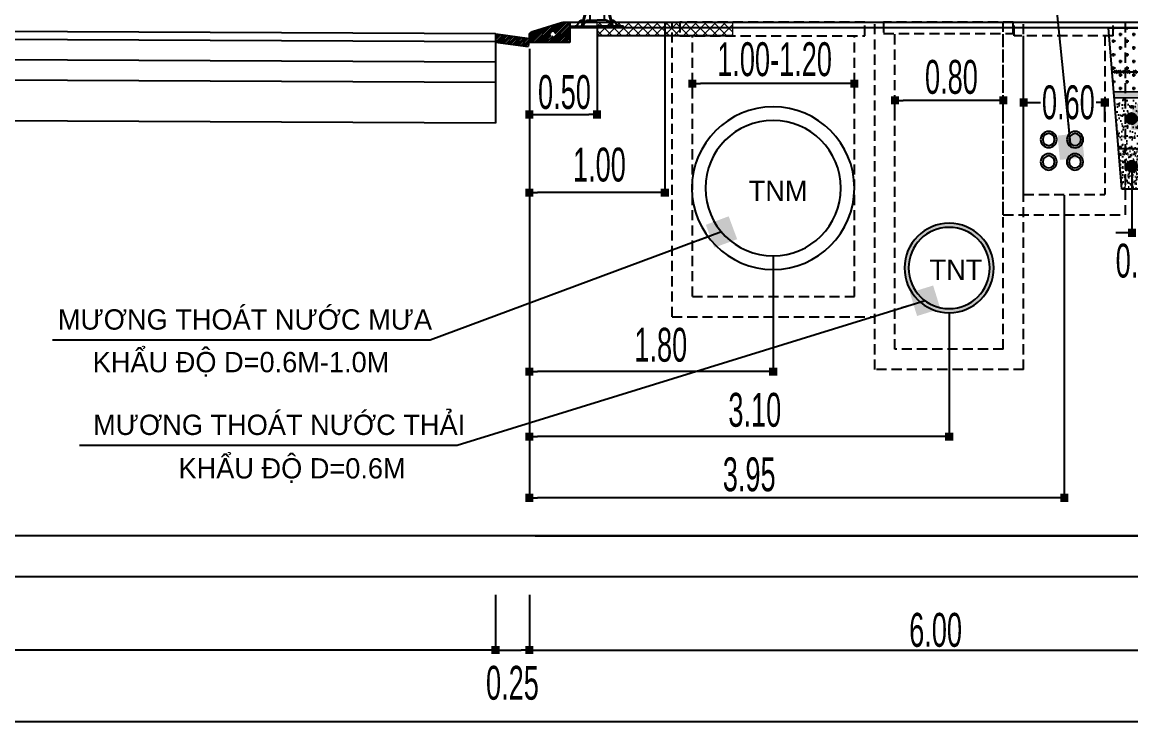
# Model space of a CAD drawing. Header units: millimetres. Extents: x 563079 to 571925, y 2063830 to 2067381.
# Drawn here: x 571010.3 to 571092.1, y 2066865.5 to 2066917.4 of the extents above; entities that cross this region are included whole.
import ezdxf

# ---------------------------------------------------------------- set-up
doc = ezdxf.new("R2010")
doc.units = ezdxf.units.MM
doc.header["$MEASUREMENT"] = 0
doc.linetypes.add('HIDDEN', pattern=[0.375, 0.25, -0.125])
for name, color, linetype in [('1 LONG DUONG', 6, 'Continuous'), ('BCXTN', 5, 'Continuous'), ('Cong ky thuat', 22, 'Continuous'), ('Congchiuluc', 4, 'Continuous'), ('CONGDOC', 4, 'Continuous'), ('ENTCONGDUNG2', 4, 'Continuous'), ('HATCH', 8, 'Continuous'), ('MATCATDUONG', 8, 'Continuous'), ('MC', 7, 'Continuous'), ('moi', 7, 'Continuous'), ('SO', 48, 'Continuous'), ('Text', 7, 'Continuous'), ('THAN', 1, 'Continuous'), ('TONGTHE', 1, 'Continuous'), ('VE', 2, 'Continuous')]:
    doc.layers.add(name, color=color, linetype=linetype)
doc.styles.add('CHUKICHTHUOC', font='', dxfattribs={"width": 0.7})
doc.styles.add('KTEN', font='')
doc.styles.add('TIEUDE', font='', dxfattribs={"width": 0.8})
doc.styles.get('CHUKICHTHUOC').set_extended_font_data('.VnArial NarrowH')
doc.styles.get('KTEN').set_extended_font_data('.VnAvantH')
doc.styles.get('TIEUDE').set_extended_font_data('.VnAvantH')
doc.dimstyles.new('DIM3', dxfattribs={"dimscale": 1.2, "dimtxt": 1.2, "dimasz": 0.4, "dimexe": 0, "dimexo": 0, "dimgap": 0.3, "dimtad": 1, "dimzin": 0, "dimdsep": 46, "dimtxsty": 'TIEUDE', "dimblk1": 'BOXFILLED', "dimblk2": 'BOXFILLED', "dimsah": 1, "dimcen": 0.09, "dimdle": 0.8, "dimclrd": 9, "dimclre": 9, "dimclrt": 7, "dimadec": 1, "dimazin": 0, "dimtfac": 1, "dimtmove": 2, "dimatfit": 3, "dimldrblk": 'BOXFILLED', "dimfxl": 1, "dimtolj": 1, "dimtzin": 0, "dimarcsym": 0})
doc.dimstyles.new('TNDH', dxfattribs={"dimscale": 0, "dimtxt": 2.5, "dimasz": 0.6, "dimexe": 0.18, "dimexo": 0.0625, "dimgap": 0.2, "dimtad": 1, "dimlfac": 0.1, "dimzin": 0, "dimdsep": 46, "dimtxsty": 'CHUKICHTHUOC', "dimblk": 'BOXFILLED', "dimcen": 0.09, "dimclrd": 8, "dimclre": 8, "dimclrt": 4, "dimadec": 0, "dimazin": 0, "dimtfac": 1, "dimtofl": 0, "dimtmove": 2, "dimatfit": 3, "dimfxl": 1, "dimtolj": 1, "dimtzin": 0, "dimarcsym": 2})

# ---------------------------------------------------------------- blocks, each defined once
blk = doc.blocks.new('_BoxFilled')
at = {"color": 0, "linetype": 'ByBlock', "lineweight": -2}
blk.add_line((-0.5, 0), (-1, 0), dxfattribs=at)
at = {"color": 0, "linetype": 'ByBlock'}
blk.add_solid([(-0.5, 0.5), (0.5, 0.5), (-0.5, -0.5), (0.5, -0.5)], dxfattribs=at)
blk = doc.blocks.new('*D128')
at = {"layer": 'CONGDOC', "color": 8, "linetype": 'Continuous', "lineweight": -2, "transparency": 16777216}
for p, q in [((570747.726, 2066875.125), (570747.726, 2066865.585)), ((571107.726, 2066875.125), (571107.726, 2066865.585)), ((571107.126, 2066865.765), (570748.326, 2066865.765))]:
    blk.add_line(p, q, dxfattribs=at)
at = {"layer": 'Defpoints', "color": 0, "linetype": 'Continuous', "transparency": 16777216}
for p in [(570747.726, 2066875.187), (571107.726, 2066875.187), (570747.726, 2066865.765)]:
    blk.add_point(p, dxfattribs=at)
at = {"layer": 'CONGDOC', "color": 8, "linetype": 'Continuous', "lineweight": -2, "transparency": 16777216, "xscale": 0.6, "yscale": 0.6, "zscale": 0.6, "rotation": 180}
blk.add_blockref('_BoxFilled', (570747.726, 2066865.765), dxfattribs=at)
at = {"layer": 'CONGDOC', "color": 8, "linetype": 'Continuous', "lineweight": -2, "transparency": 16777216, "xscale": 0.6, "yscale": 0.6, "zscale": 0.6}
blk.add_blockref('_BoxFilled', (571107.726, 2066865.765), dxfattribs=at)
at = {"layer": 'CONGDOC', "color": 4, "linetype": 'Continuous', "transparency": 16777216, "insert": (570927.726, 2066867.242), "char_height": 2.5, "attachment_point": 5, "style": 'CHUKICHTHUOC'}
blk.add_mtext('\\A1;36.00', dxfattribs=at)
blk = doc.blocks.new('*D129')
at = {"layer": 'Defpoints', "color": 0, "transparency": 16777216}
for p in [(570927.726, 2066875.187), (571045.226, 2066875.187), (570927.726, 2066871.054)]:
    blk.add_point(p, dxfattribs=at)
at = {"layer": 'VE', "color": 8, "lineweight": -2, "transparency": 16777216}
for p, q in [((570927.726, 2066875.125), (570927.726, 2066870.874)), ((571045.226, 2066875.125), (571045.226, 2066870.874)), ((571044.626, 2066871.054), (570928.326, 2066871.054))]:
    blk.add_line(p, q, dxfattribs=at)
at = {"layer": 'VE', "color": 8, "lineweight": -2, "transparency": 16777216, "xscale": 0.6, "yscale": 0.6, "zscale": 0.6, "rotation": 180}
blk.add_blockref('_BoxFilled', (570927.726, 2066871.054), dxfattribs=at)
at = {"layer": 'VE', "color": 8, "lineweight": -2, "transparency": 16777216, "xscale": 0.6, "yscale": 0.6, "zscale": 0.6}
blk.add_blockref('_BoxFilled', (571045.226, 2066871.054), dxfattribs=at)
at = {"layer": 'VE', "color": 4, "lineweight": 0, "transparency": 16777216, "insert": (570986.476, 2066872.53), "char_height": 2.5, "attachment_point": 5, "style": 'CHUKICHTHUOC'}
blk.add_mtext('\\A1;11.75', dxfattribs=at)
blk = doc.blocks.new('fasfsfsdf')
at = {"lineweight": 0}
h = blk.add_hatch(dxfattribs=at)
h.set_pattern_fill('ANSI37', color=8, scale=4)
h.set_pattern_definition([(135, (1176635.7259, -2442.7125), (0.35355339059, 0.35355339059), []), (45, (1176635.7259, -2442.7125), (0.35355339059, -0.35355339059), [])])
h.paths.add_polyline_path([(596089.29, 2065606.878), (596089.29, 2065605.872), (596099.29, 2065605.872), (596099.29, 2065606.878)])
blk.add_lwpolyline([(596099.29, 2065606.878), (596089.29, 2065606.878), (596089.29, 2065605.872), (596099.29, 2065605.872)], close=True, dxfattribs=at)
at = {"layer": 'BCXTN', "color": 4, "linetype": 'Continuous'}
blk.add_line((596089.29, 2065605.872), (596099.191, 2065605.872), dxfattribs=at)
blk = doc.blocks.new('fsfsdfd')
at = {"layer": 'SO'}
h = blk.add_hatch(color=4, dxfattribs=at)
h.paths.add_polyline_path([(596126.288, 2065687.104, 1.000003), (596132.888, 2065687.104, 1)])
h.paths.add_polyline_path([(596132.588, 2065687.104, 1), (596126.588, 2065687.104, 1)], flags=17)
at = {"layer": 'SO', "color": 4}
for radius in [3.3, 3]:
    blk.add_circle((596129.588, 2065687.104), radius, dxfattribs=at)
blk = doc.blocks.new('*D147')
at = {"layer": 'Congchiuluc', "color": 8, "lineweight": -2, "transparency": 16777216}
for p, q in [((571045.226, 2066875.125), (571045.226, 2066870.874)), ((571047.726, 2066875.125), (571047.726, 2066870.874)), ((571045.826, 2066871.054), (571047.126, 2066871.054))]:
    blk.add_line(p, q, dxfattribs=at)
at = {"layer": 'Defpoints', "color": 0, "transparency": 16777216}
for p in [(571045.226, 2066875.187), (571047.726, 2066875.187), (571047.726, 2066871.054)]:
    blk.add_point(p, dxfattribs=at)
at = {"layer": 'Congchiuluc', "color": 8, "lineweight": -2, "transparency": 16777216, "xscale": 0.6, "yscale": 0.6, "zscale": 0.6, "rotation": 180}
blk.add_blockref('_BoxFilled', (571045.226, 2066871.054), dxfattribs=at)
at = {"layer": 'Congchiuluc', "color": 8, "lineweight": -2, "transparency": 16777216, "xscale": 0.6, "yscale": 0.6, "zscale": 0.6}
blk.add_blockref('_BoxFilled', (571047.726, 2066871.054), dxfattribs=at)
at = {"layer": 'Congchiuluc', "color": 4, "lineweight": 0, "transparency": 16777216, "insert": (571046.476, 2066868.624), "char_height": 2.5, "attachment_point": 5, "style": 'CHUKICHTHUOC'}
blk.add_mtext('\\A1;0.25', dxfattribs=at)
blk = doc.blocks.new('1')
at = {"color": 3}
for p, q in [((562778.303, 2115783.894), (562771.004, 2115782.506)), ((562778.303, 2115783.894), (562778.553, 2115783.357)), ((562778.753, 2115783.41), (562778.735, 2115783.405)), ((562771.004, 2115781.894), (562771.004, 2115782.506)), ((562774.039, 2115782.597), (562773.973, 2115783.07)), ((562773.454, 2115781.759), (562773.133, 2115781.819))]:
    blk.add_line(p, q, dxfattribs=at)
at = {"layer": 'THAN', "color": 3}
blk.add_line((562770.975, 2115781.776), (562774.039, 2115782.597), dxfattribs=at)
at = {"layer": 'TONGTHE', "color": 3}
for p, q in [((562774.234, 2115782.199), (562778.735, 2115783.405)), ((562774.292, 2115781.983), (562778.793, 2115783.19)), ((562778.793, 2115783.19), (562778.735, 2115783.405)), ((562774.024, 2115782.704), (562770.947, 2115781.879)), ((562770.975, 2115781.776), (562770.947, 2115781.879)), ((562771.143, 2115781.286), (562771.009, 2115781.785)), ((562771.143, 2115781.286), (562773.133, 2115781.819)), ((562773.396, 2115781.975), (562774.233, 2115782.199)), ((562773.454, 2115781.759), (562773.396, 2115781.975)), ((562773.454, 2115781.759), (562774.291, 2115781.983)), ((562773.954, 2115781.893), (562773.896, 2115782.109))]:
    blk.add_line(p, q, dxfattribs=at)
blk = doc.blocks.new('DEN3')
at = {"layer": 'MATCATDUONG', "color": 222}
for p, q in [((10943.02, 5254.76, 1.58), (10942.11, 5251.09, 1.58)), ((10943.16, 5254.76, 1.58), (10942.24, 5251.09, 1.58)), ((10943.35, 5254.76, 1.58), (10943.35, 5251.98, 1.58)), ((10945.49, 5254.76, 1.58), (10945.49, 5251.98, 1.58)), ((10945.69, 5254.76, 1.58), (10946.6, 5251.09, 1.58)), ((10945.82, 5254.76, 1.58), (10946.74, 5251.09, 1.58)), ((10940.53, 5250.87, 1.58), (10940.53, 5251.09, 1.58)), ((10940.53, 5251.09, 1.58), (10941.24, 5251.09, 1.58)), ((10940.53, 5251.09, 1.58), (10944.42, 5251.09, 1.58)), ((10944.42, 5250.87, 1.58), (10940.53, 5250.87, 1.58)), ((10941.43, 5251.2, 1.58), (10941.79, 5251.77, 1.58)), ((10941.44, 5251.09, 1.58), (10942.15, 5251.09, 1.58)), ((10941.44, 5251.09, 1.58), (10942.15, 5251.09, 1.58)), ((10942.17, 5251.98, 1.58), (10942.33, 5251.98, 1.58)), ((10942.34, 5251.2, 1.58), (10942.7, 5251.77, 1.58)), ((10942.34, 5251.2, 1.58), (10942.7, 5251.77, 1.58)), ((10943.08, 5251.98, 1.58), (10944.42, 5251.98, 1.58)), ((10943.14, 5251.98, 1.58), (10944.33, 5251.98, 1.58)), ((10945.76, 5251.98, 1.58), (10944.42, 5251.98, 1.58)), ((10948.31, 5251.09, 1.58), (10944.42, 5251.09, 1.58)), ((10944.42, 5250.87, 1.58), (10948.31, 5250.87, 1.58)), ((10945.71, 5251.98, 1.58), (10944.51, 5251.98, 1.58)), ((10946.5, 5251.2, 1.58), (10946.14, 5251.77, 1.58)), ((10946.68, 5251.98, 1.58), (10946.52, 5251.98, 1.58)), ((10947.4, 5251.09, 1.58), (10946.69, 5251.09, 1.58)), ((10947.41, 5251.2, 1.58), (10947.05, 5251.77, 1.58)), ((10948.31, 5251.09, 1.58), (10947.6, 5251.09, 1.58)), ((10948.31, 5250.87, 1.58), (10948.31, 5251.09, 1.58))]:
    blk.add_line(p, q, dxfattribs=at)
at = {"layer": 'MATCATDUONG', "color": 222, "elevation": 1.58}
for points in [[(10945.72, 5254.76), (10945.15, 5329.78, -0.337838), (10960.65, 5350.57), (10973.24, 5353.47), (10972.96, 5354.52), (10959.34, 5351.48, 0.326638), (10943.7, 5330.86), (10943.13, 5254.76)], [(10943.89, 5268.37, -0.414214), (10943.5, 5268.76), (10943.5, 5274.79, -0.414214), (10943.89, 5275.18), (10944.96, 5275.18, -0.414214), (10945.35, 5274.79), (10945.35, 5268.76, -0.414214), (10944.96, 5268.37), (10943.89, 5268.37), (10944.96, 5268.37)]]:
    blk.add_lwpolyline(points, format="xyb", dxfattribs=at)
for points in [[(10943.02, 5254.76), (10943.16, 5254.76), (10943.35, 5254.76)], [(10945.82, 5254.76), (10945.69, 5254.76), (10945.49, 5254.76)]]:
    blk.add_lwpolyline(points, dxfattribs=at)
at = {"layer": 'MATCATDUONG', "color": 222}
for centre, radius, start, end in [((10941.24, 5251.31, 1.58), 0.222, 270, 327.9946), ((10942.17, 5251.54, 1.58), 0.444, 90, 147.9946), ((10942.15, 5251.31, 1.58), 0.222, 270, 327.9946), ((10942.15, 5251.31, 1.58), 0.222, 295.1025, 327.9946), ((10943.08, 5251.54, 1.58), 0.444, 90, 147.9946), ((10943.08, 5251.54, 1.58), 0.444, 90, 147.9946), ((10945.76, 5251.54, 1.58), 0.444, 32.0054, 90), ((10946.69, 5251.31, 1.58), 0.222, 212.0054, 244.8975), ((10946.68, 5251.54, 1.58), 0.444, 32.0054, 90), ((10947.6, 5251.31, 1.58), 0.222, 212.0054, 270)]:
    blk.add_arc(centre, radius, start, end, dxfattribs=at)
at = {"layer": 'Text', "linetype": 'ByBlock', "xscale": 2.29229237139225, "yscale": 2.29229237139225, "zscale": 2.29229237139225}
blk.add_blockref('1', (-1279064.59, -4844636.71, 1.58), dxfattribs=at)
blk = doc.blocks.new('*D148')
at = {"layer": 'Congchiuluc', "color": 8, "lineweight": -2, "transparency": 16777216}
for p, q in [((571047.726, 2066875.062), (571047.726, 2066870.874)), ((571107.726, 2066875.125), (571107.726, 2066870.874)), ((571048.326, 2066871.054), (571107.126, 2066871.054))]:
    blk.add_line(p, q, dxfattribs=at)
at = {"layer": 'Defpoints', "color": 0, "transparency": 16777216}
for p in [(571047.726, 2066875.125), (571107.726, 2066875.187), (571107.726, 2066871.054)]:
    blk.add_point(p, dxfattribs=at)
at = {"layer": 'Congchiuluc', "color": 8, "lineweight": -2, "transparency": 16777216, "xscale": 0.6, "yscale": 0.6, "zscale": 0.6, "rotation": 180}
blk.add_blockref('_BoxFilled', (571047.726, 2066871.054), dxfattribs=at)
at = {"layer": 'Congchiuluc', "color": 8, "lineweight": -2, "transparency": 16777216, "xscale": 0.6, "yscale": 0.6, "zscale": 0.6}
blk.add_blockref('_BoxFilled', (571107.726, 2066871.054), dxfattribs=at)
at = {"layer": 'Congchiuluc', "color": 4, "lineweight": 0, "transparency": 16777216, "insert": (571077.726, 2066872.53), "char_height": 2.5, "attachment_point": 5, "style": 'CHUKICHTHUOC'}
blk.add_mtext('\\A1;6.00', dxfattribs=at)
blk = doc.blocks.new('*D150')
at = {"layer": 'CONGDOC', "color": 8, "linetype": 'Continuous', "lineweight": -2, "transparency": 16777216}
for p, q in [((571052.726, 2066916.942), (571052.726, 2066910.412)), ((571047.726, 2066915.43), (571047.726, 2066910.412)), ((571048.326, 2066910.592), (571052.126, 2066910.592))]:
    blk.add_line(p, q, dxfattribs=at)
at = {"layer": 'Defpoints', "color": 0, "linetype": 'Continuous', "transparency": 16777216}
for p in [(571052.726, 2066917.004), (571047.726, 2066915.492), (571052.726, 2066910.592)]:
    blk.add_point(p, dxfattribs=at)
at = {"layer": 'CONGDOC', "color": 8, "linetype": 'Continuous', "lineweight": -2, "transparency": 16777216, "xscale": 0.6, "yscale": 0.6, "zscale": 0.6, "rotation": 180}
blk.add_blockref('_BoxFilled', (571047.726, 2066910.592), dxfattribs=at)
at = {"layer": 'CONGDOC', "color": 8, "linetype": 'Continuous', "lineweight": -2, "transparency": 16777216, "xscale": 0.6, "yscale": 0.6, "zscale": 0.6}
blk.add_blockref('_BoxFilled', (571052.726, 2066910.592), dxfattribs=at)
at = {"layer": 'CONGDOC', "color": 4, "linetype": 'Continuous', "transparency": 16777216, "insert": (571050.318, 2066912.232), "char_height": 2.5, "attachment_point": 5, "style": 'CHUKICHTHUOC'}
blk.add_mtext('\\A1;0.50', dxfattribs=at)
blk = doc.blocks.new('fasdfasdfsdf')
at = {"layer": 'ENTCONGDUNG2'}
for radius in [6, 5]:
    blk.add_circle((596021.849, 2065686.673), radius, dxfattribs=at)
blk = doc.blocks.new('*D151')
at = {"layer": 'CONGDOC', "color": 8, "linetype": 'Continuous', "lineweight": -2, "transparency": 16777216}
for p, q in [((571059.762, 2066912.551), (571059.762, 2066913.05)), ((571071.126, 2066912.87), (571060.362, 2066912.87)), ((571071.726, 2066912.551), (571071.726, 2066913.05))]:
    blk.add_line(p, q, dxfattribs=at)
at = {"layer": 'Defpoints', "color": 0, "linetype": 'Continuous', "transparency": 16777216}
for p in [(571059.762, 2066912.87), (571059.762, 2066912.489), (571071.726, 2066912.489)]:
    blk.add_point(p, dxfattribs=at)
at = {"layer": 'CONGDOC', "color": 8, "linetype": 'Continuous', "lineweight": -2, "transparency": 16777216, "xscale": 0.6, "yscale": 0.6, "zscale": 0.6, "rotation": 180}
blk.add_blockref('_BoxFilled', (571059.762, 2066912.87), dxfattribs=at)
at = {"layer": 'CONGDOC', "color": 8, "linetype": 'Continuous', "lineweight": -2, "transparency": 16777216, "xscale": 0.6, "yscale": 0.6, "zscale": 0.6}
blk.add_blockref('_BoxFilled', (571071.726, 2066912.87), dxfattribs=at)
at = {"layer": 'CONGDOC', "color": 4, "linetype": 'Continuous', "transparency": 16777216, "insert": (571065.834, 2066914.654), "char_height": 2.5, "attachment_point": 5, "style": 'CHUKICHTHUOC'}
blk.add_mtext('\\A1;1.00-1.20', dxfattribs=at)
blk = doc.blocks.new('*D152')
at = {"layer": 'CONGDOC', "color": 8, "linetype": 'Continuous', "lineweight": -2, "transparency": 16777216}
for p, q in [((571074.726, 2066910.897), (571074.726, 2066911.811)), ((571082.126, 2066911.631), (571075.326, 2066911.631)), ((571082.726, 2066910.897), (571082.726, 2066911.811))]:
    blk.add_line(p, q, dxfattribs=at)
at = {"layer": 'Defpoints', "color": 0, "linetype": 'Continuous', "transparency": 16777216}
for p in [(571074.726, 2066911.631), (571074.726, 2066910.834), (571082.726, 2066910.834)]:
    blk.add_point(p, dxfattribs=at)
at = {"layer": 'CONGDOC', "color": 8, "linetype": 'Continuous', "lineweight": -2, "transparency": 16777216, "xscale": 0.6, "yscale": 0.6, "zscale": 0.6, "rotation": 180}
blk.add_blockref('_BoxFilled', (571074.726, 2066911.631), dxfattribs=at)
at = {"layer": 'CONGDOC', "color": 8, "linetype": 'Continuous', "lineweight": -2, "transparency": 16777216, "xscale": 0.6, "yscale": 0.6, "zscale": 0.6}
blk.add_blockref('_BoxFilled', (571082.726, 2066911.631), dxfattribs=at)
at = {"layer": 'CONGDOC', "color": 4, "linetype": 'Continuous', "transparency": 16777216, "insert": (571078.894, 2066913.348), "char_height": 2.5, "attachment_point": 5, "style": 'CHUKICHTHUOC'}
blk.add_mtext('\\A1;0.80', dxfattribs=at)
blk = doc.blocks.new('*D153')
at = {"layer": 'CONGDOC', "color": 8, "linetype": 'Continuous', "lineweight": -2, "transparency": 16777216}
for p, q in [((571047.726, 2066912.858), (571047.726, 2066891.434)), ((571065.726, 2066900.092), (571065.726, 2066891.434)), ((571065.126, 2066891.614), (571048.326, 2066891.614))]:
    blk.add_line(p, q, dxfattribs=at)
at = {"layer": 'Defpoints', "color": 0, "linetype": 'Continuous', "transparency": 16777216}
for p in [(571047.726, 2066912.921), (571065.726, 2066900.154), (571047.726, 2066891.614)]:
    blk.add_point(p, dxfattribs=at)
at = {"layer": 'CONGDOC', "color": 8, "linetype": 'Continuous', "lineweight": -2, "transparency": 16777216, "xscale": 0.6, "yscale": 0.6, "zscale": 0.6, "rotation": 180}
blk.add_blockref('_BoxFilled', (571047.726, 2066891.614), dxfattribs=at)
at = {"layer": 'CONGDOC', "color": 8, "linetype": 'Continuous', "lineweight": -2, "transparency": 16777216, "xscale": 0.6, "yscale": 0.6, "zscale": 0.6}
blk.add_blockref('_BoxFilled', (571065.726, 2066891.614), dxfattribs=at)
at = {"layer": 'CONGDOC', "color": 4, "linetype": 'Continuous', "transparency": 16777216, "insert": (571057.43, 2066893.575), "char_height": 2.5, "attachment_point": 5, "style": 'CHUKICHTHUOC'}
blk.add_mtext('\\A1;1.80', dxfattribs=at)
blk = doc.blocks.new('*D154')
at = {"layer": 'CONGDOC', "color": 8, "linetype": 'Continuous', "lineweight": -2, "transparency": 16777216}
for p, q in [((571047.726, 2066902.084), (571047.726, 2066886.633)), ((571078.726, 2066895.897), (571078.726, 2066886.633)), ((571078.126, 2066886.813), (571048.326, 2066886.813))]:
    blk.add_line(p, q, dxfattribs=at)
at = {"layer": 'Defpoints', "color": 0, "linetype": 'Continuous', "transparency": 16777216}
for p in [(571047.726, 2066902.146), (571078.726, 2066895.96), (571047.726, 2066886.813)]:
    blk.add_point(p, dxfattribs=at)
at = {"layer": 'CONGDOC', "color": 8, "linetype": 'Continuous', "lineweight": -2, "transparency": 16777216, "xscale": 0.6, "yscale": 0.6, "zscale": 0.6, "rotation": 180}
blk.add_blockref('_BoxFilled', (571047.726, 2066886.813), dxfattribs=at)
at = {"layer": 'CONGDOC', "color": 8, "linetype": 'Continuous', "lineweight": -2, "transparency": 16777216, "xscale": 0.6, "yscale": 0.6, "zscale": 0.6}
blk.add_blockref('_BoxFilled', (571078.726, 2066886.813), dxfattribs=at)
at = {"layer": 'CONGDOC', "color": 4, "linetype": 'Continuous', "transparency": 16777216, "insert": (571064.373, 2066888.773), "char_height": 2.5, "attachment_point": 5, "style": 'CHUKICHTHUOC'}
blk.add_mtext('\\A1;3.10', dxfattribs=at)
blk = doc.blocks.new('fasdfasdf')
at = {"layer": 'HATCH', "color": 4}
for radius in [75, 55]:
    blk.add_circle((398246, 417225), radius, dxfattribs=at)
blk = doc.blocks.new('gdfgdgfdfgsdfgdf')
at = {"layer": 'SO', "color": 99, "linetype": 'HIDDEN', "ltscale": 3}
for p, q in [((595953.967, 2065578.691), (595953.967, 2065564.473)), ((595962.966, 2065578.691), (595953.967, 2065578.691)), ((595954.858, 2065577.691), (595954.858, 2065578.692)), ((595954.858, 2065577.691), (595954.858, 2065578.691)), ((595962.163, 2065577.691), (595962.163, 2065578.691)), ((595962.966, 2065564.473), (595962.966, 2065578.691)), ((595954.858, 2065577.691), (595962.163, 2065577.691)), ((595955.467, 2065577.691), (595955.467, 2065576.691)), ((595955.467, 2065577.691), (595955.467, 2065565.973)), ((595961.466, 2065565.973), (595961.466, 2065577.691)), ((595962.163, 2065577.771), (595962.163, 2065577.691)), ((595961.466, 2065565.973), (595955.467, 2065565.973)), ((595962.966, 2065564.473), (595953.967, 2065564.473))]:
    blk.add_line(p, q, dxfattribs=at)
at = {"layer": 'HATCH', "color": 4, "xscale": 0.008000000001629815, "yscale": 0.008000000001629815, "zscale": 0.008000000001629815}
for p in [(592771.701, 2062232.224), (592773.647, 2062232.231), (592771.711, 2062230.577), (592773.647, 2062230.577)]:
    blk.add_blockref('fasdfasdf', p, dxfattribs=at)
blk = doc.blocks.new('*D155')
at = {"layer": 'CONGDOC', "color": 8, "linetype": 'Continuous', "lineweight": -2, "transparency": 16777216}
for p, q in [((571057.726, 2066917.342), (571057.726, 2066904.641)), ((571047.726, 2066914.375), (571047.726, 2066904.641)), ((571057.126, 2066904.821), (571048.326, 2066904.821))]:
    blk.add_line(p, q, dxfattribs=at)
at = {"layer": 'Defpoints', "color": 0, "linetype": 'Continuous', "transparency": 16777216}
for p in [(571057.726, 2066917.404), (571047.726, 2066914.437), (571047.726, 2066904.821)]:
    blk.add_point(p, dxfattribs=at)
at = {"layer": 'CONGDOC', "color": 8, "linetype": 'Continuous', "lineweight": -2, "transparency": 16777216, "xscale": 0.6, "yscale": 0.6, "zscale": 0.6, "rotation": 180}
blk.add_blockref('_BoxFilled', (571047.726, 2066904.821), dxfattribs=at)
at = {"layer": 'CONGDOC', "color": 8, "linetype": 'Continuous', "lineweight": -2, "transparency": 16777216, "xscale": 0.6, "yscale": 0.6, "zscale": 0.6}
blk.add_blockref('_BoxFilled', (571057.726, 2066904.821), dxfattribs=at)
at = {"layer": 'CONGDOC', "color": 4, "linetype": 'Continuous', "transparency": 16777216, "insert": (571052.899, 2066906.875), "char_height": 2.5, "attachment_point": 5, "style": 'CHUKICHTHUOC'}
blk.add_mtext('\\A1;1.00', dxfattribs=at)
blk = doc.blocks.new('dien')
at = {"layer": '1 LONG DUONG', "linetype": 'ByBlock'}
h = blk.add_hatch(color=256, dxfattribs=at)
edge = h.paths.add_edge_path()
edge.add_ellipse((595961.541, 2065557.472), major_axis=(-0.279, 0.279), ratio=1, start_angle=0, end_angle=360)
h = blk.add_hatch(color=256, dxfattribs=at)
edge = h.paths.add_edge_path()
edge.add_ellipse((595962.445, 2065557.472), major_axis=(-0.279, 0.279), ratio=1, start_angle=0, end_angle=360)
h = blk.add_hatch(color=256, dxfattribs=at)
edge = h.paths.add_edge_path()
edge.add_ellipse((595963.362, 2065557.472), major_axis=(-0.279, 0.279), ratio=1, start_angle=0, end_angle=360)
h = blk.add_hatch(color=256, dxfattribs=at)
edge = h.paths.add_edge_path()
edge.add_ellipse((595961.826, 2065553.991), major_axis=(-0.314, 0.314), ratio=1, start_angle=0, end_angle=360)
h = blk.add_hatch(color=256, dxfattribs=at)
edge = h.paths.add_edge_path()
edge.add_ellipse((595963.326, 2065553.955), major_axis=(-0.314, 0.314), ratio=1, start_angle=0, end_angle=360)
at = {"layer": 'SO'}
h = blk.add_hatch(dxfattribs=at)
h.set_pattern_fill('CROSS', color=89, scale=2, style=0)
h.paths.add_polyline_path([(595960.245, 2065564.177), (595960.524, 2065560.932), (595960.543, 2065560.932), (595960.544, 2065560.932), (595960.544, 2065560.932), (595960.867, 2065560.932), (595961.278, 2065560.932), (595961.689, 2065560.932), (595962.014, 2065560.932), (595962.372, 2065560.932), (595964.245, 2065560.932), (595964.246, 2065560.933), (595964.246, 2065560.932), (595964.784, 2065560.932), (595965.052, 2065564.181)])
h.paths.add_polyline_path([(595960.524, 2065560.932), (595960.651, 2065559.452), (595964.663, 2065559.466), (595964.784, 2065560.932), (595963.605, 2065560.932), (595963.605, 2065560.932), (595963.605, 2065560.932), (595963.117, 2065560.932), (595963.117, 2065560.932), (595963.117, 2065560.932), (595962.721, 2065560.932), (595962.717, 2065560.928), (595962.713, 2065560.932), (595962.379, 2065560.932), (595962.375, 2065560.928), (595962.372, 2065560.932), (595962.021, 2065560.932), (595962.017, 2065560.929), (595962.014, 2065560.932), (595961.694, 2065560.932), (595961.691, 2065560.929), (595961.689, 2065560.932), (595961.283, 2065560.932), (595961.28, 2065560.93), (595961.278, 2065560.932), (595960.872, 2065560.932), (595960.869, 2065560.929), (595960.867, 2065560.932)])
blk.add_hatch(color=6, dxfattribs=at).paths.add_polyline_path([(595964.624, 2065558.999), (595964.663, 2065559.466), (595960.651, 2065559.45), (595960.691, 2065558.984)])
h = blk.add_hatch(dxfattribs=at)
h.set_pattern_fill('AR-SAND', color=89, scale=0.3, style=0)
h.set_pattern_definition([(37.5, (0, 0), (-0.01889800743, 0.5780471307), [0, -0.456, 0, -0.51, 0, -0.4875]), (7.5, (0, 0), (0.53093301158, 0.84664381957), [0, -0.246, 0, -0.411, 0, -0.1575]), (327.5, (-0.369, 0), (0.93424255853, 0.00169771606), [0, -0.15, 0, -0.54, 0, -0.705]), (317.5, (-0.369, 0), (0.90183798137, 0.26330266948), [0, -0.075, 0, -0.354, 0, -0.405])])
h.paths.add_polyline_path([(595964.624, 2065558.999), (595960.691, 2065558.984), (595961.013, 2065555.244), (595964.315, 2065555.252)])
edge = h.paths.add_edge_path(flags=16)
edge.add_ellipse((595963.362, 2065557.472), major_axis=(-0.279, 0.279), ratio=1, start_angle=0, end_angle=360)
edge = h.paths.add_edge_path(flags=16)
edge.add_ellipse((595962.445, 2065557.472), major_axis=(-0.279, 0.279), ratio=1, start_angle=0, end_angle=360)
h = blk.add_hatch(dxfattribs=at)
h.set_pattern_fill('AR-SAND', color=89, scale=0.2, style=0)
h.set_pattern_definition([(37.5, (0, 0), (-0.01259867162, 0.385364753803), [0, -0.304, 0, -0.34, 0, -0.325]), (7.5, (0, 0), (0.35395534105, 0.56442921305), [0, -0.164, 0, -0.274, 0, -0.105]), (327.5, (-0.246, 0), (0.62282837235, 0.00113181071), [0, -0.1, 0, -0.36, 0, -0.47]), (317.5, (-0.246, 0), (0.60122532091, 0.17553511299), [0, -0.05, 0, -0.236, 0, -0.27])])
h.paths.add_polyline_path([(595964.315, 2065555.252), (595961.013, 2065555.244), (595961.27, 2065552.262), (595964.068, 2065552.262)])
edge = h.paths.add_edge_path(flags=16)
edge.add_ellipse((595963.326, 2065553.955), major_axis=(-0.283, 0.283), ratio=1, start_angle=0, end_angle=360)
edge = h.paths.add_edge_path(flags=16)
edge.add_ellipse((595961.826, 2065553.991), major_axis=(-0.314, 0.314), ratio=1, start_angle=0, end_angle=360)
at = {"layer": '1 LONG DUONG', "linetype": 'ByBlock'}
for p, q in [((595965.052, 2065564.181), (595960.245, 2065564.176)), ((595964.068, 2065552.262), (595965.052, 2065564.181)), ((595960.577, 2065561.05), (595960.832, 2065560.813)), ((595960.807, 2065561.059), (595960.601, 2065560.805)), ((595960.9, 2065561.051), (595961.155, 2065560.814)), ((595961.13, 2065561.059), (595960.925, 2065560.805)), ((595961.226, 2065561.048), (595961.481, 2065560.811)), ((595961.456, 2065561.056), (595961.25, 2065560.802)), ((595961.818, 2065561.048), (595961.564, 2065560.811)), ((595961.588, 2065561.056), (595961.794, 2065560.802)), ((595962.145, 2065561.047), (595961.89, 2065560.81)), ((595961.914, 2065561.056), (595962.12, 2065560.802)), ((595962.503, 2065561.047), (595962.248, 2065560.81)), ((595962.272, 2065561.055), (595962.478, 2065560.801)), ((595962.844, 2065561.047), (595962.589, 2065560.81)), ((595962.614, 2065561.055), (595962.82, 2065560.801)), ((595963.244, 2065561.05), (595962.989, 2065560.814)), ((595963.014, 2065561.059), (595963.22, 2065560.805)), ((595963.733, 2065561.051), (595963.478, 2065560.814)), ((595963.502, 2065561.059), (595963.708, 2065560.805)), ((595964.029, 2065561.051), (595963.774, 2065560.814)), ((595963.798, 2065561.059), (595964.004, 2065560.805)), ((595964.373, 2065561.051), (595964.118, 2065560.814)), ((595964.143, 2065561.06), (595964.349, 2065560.806)), ((595964.662, 2065561.051), (595964.407, 2065560.814)), ((595964.432, 2065561.059), (595964.638, 2065560.805)), ((595964.784, 2065560.932), (595960.524, 2065560.932)), ((595960.691, 2065558.984), (595964.624, 2065558.999)), ((595961.013, 2065555.244), (595964.315, 2065555.252)), ((595961.167, 2065555.248), (595961.167, 2065555.245)), ((595961.27, 2065552.262), (595964.068, 2065552.262))]:
    blk.add_line(p, q, dxfattribs=at)
at = {"layer": '1 LONG DUONG', "color": 6, "linetype": 'ByBlock'}
blk.add_line((595964.663, 2065559.466), (595960.651, 2065559.45), dxfattribs=at)
at = {"layer": '1 LONG DUONG', "linetype": 'ByBlock'}
blk.add_lwpolyline([(595960.245, 2065564.176), (595960.245, 2065564.176), (595961.27, 2065552.262)], dxfattribs=at)
for centre, major_axis in [((595961.541, 2065557.472), (-0.279, 0.279)), ((595962.445, 2065557.472), (-0.279, 0.279)), ((595963.362, 2065557.472), (-0.279, 0.279)), ((595961.826, 2065553.991), (-0.314, 0.314)), ((595963.326, 2065553.955), (-0.283, 0.283))]:
    blk.add_ellipse(centre, major_axis=major_axis, ratio=1, start_param=3.926991, end_param=10.210176, dxfattribs=at)
blk = doc.blocks.new('*D157')
at = {"layer": 'CONGDOC', "color": 8, "linetype": 'Continuous', "lineweight": -2, "transparency": 16777216}
for p, q in [((571087.226, 2066904.624), (571087.226, 2066882.112)), ((571047.726, 2066896.21), (571047.726, 2066882.112)), ((571086.626, 2066882.292), (571048.326, 2066882.292))]:
    blk.add_line(p, q, dxfattribs=at)
at = {"layer": 'Defpoints', "color": 0, "linetype": 'Continuous', "transparency": 16777216}
for p in [(571087.226, 2066904.686), (571047.726, 2066896.272), (571047.726, 2066882.292)]:
    blk.add_point(p, dxfattribs=at)
at = {"layer": 'CONGDOC', "color": 8, "linetype": 'Continuous', "lineweight": -2, "transparency": 16777216, "xscale": 0.6, "yscale": 0.6, "zscale": 0.6, "rotation": 180}
blk.add_blockref('_BoxFilled', (571047.726, 2066882.292), dxfattribs=at)
at = {"layer": 'CONGDOC', "color": 8, "linetype": 'Continuous', "lineweight": -2, "transparency": 16777216, "xscale": 0.6, "yscale": 0.6, "zscale": 0.6}
blk.add_blockref('_BoxFilled', (571087.226, 2066882.292), dxfattribs=at)
at = {"layer": 'CONGDOC', "color": 4, "linetype": 'Continuous', "transparency": 16777216, "insert": (571063.961, 2066884.012), "char_height": 2.5, "attachment_point": 5, "style": 'CHUKICHTHUOC'}
blk.add_mtext('\\A1;3.95', dxfattribs=at)
blk = doc.blocks.new('*D158')
at = {"layer": 'CONGDOC', "color": 8, "linetype": 'Continuous', "lineweight": -2, "transparency": 16777216}
for p, q in [((571084.226, 2066910.072), (571084.226, 2066911.655)), ((571084.826, 2066911.475), (571085.469, 2066911.475)), ((571089.625, 2066911.475), (571089.592, 2066911.475)), ((571090.225, 2066910.072), (571090.225, 2066911.655))]:
    blk.add_line(p, q, dxfattribs=at)
at = {"layer": 'Defpoints', "color": 0, "linetype": 'Continuous', "transparency": 16777216}
for p in [(571084.226, 2066911.475), (571084.226, 2066910.01), (571090.225, 2066910.01)]:
    blk.add_point(p, dxfattribs=at)
at = {"layer": 'CONGDOC', "color": 8, "linetype": 'Continuous', "lineweight": -2, "transparency": 16777216, "xscale": 0.6, "yscale": 0.6, "zscale": 0.6, "rotation": 180}
blk.add_blockref('_BoxFilled', (571084.226, 2066911.475), dxfattribs=at)
at = {"layer": 'CONGDOC', "color": 8, "linetype": 'Continuous', "lineweight": -2, "transparency": 16777216, "xscale": 0.6, "yscale": 0.6, "zscale": 0.6}
blk.add_blockref('_BoxFilled', (571090.225, 2066911.475), dxfattribs=at)
at = {"layer": 'CONGDOC', "color": 4, "linetype": 'Continuous', "transparency": 16777216, "insert": (571087.531, 2066911.475), "char_height": 2.5, "attachment_point": 5, "style": 'CHUKICHTHUOC'}
blk.add_mtext('\\A1;0.60', dxfattribs=at)
blk = doc.blocks.new('*D295')
at = {"layer": 'CONGDOC', "color": 8, "linetype": 'Continuous', "lineweight": -2, "transparency": 16777216}
for p, q in [((571092.226, 2066906.706), (571092.226, 2066901.672)), ((571093.726, 2066906.706), (571093.726, 2066901.672)), ((571091.626, 2066901.852), (571091.026, 2066901.852)), ((571094.326, 2066901.852), (571094.926, 2066901.852))]:
    blk.add_line(p, q, dxfattribs=at)
at = {"layer": 'Defpoints', "color": 0, "linetype": 'Continuous', "transparency": 16777216}
for p in [(571092.226, 2066906.768), (571093.726, 2066906.768), (571093.726, 2066901.852)]:
    blk.add_point(p, dxfattribs=at)
at = {"layer": 'CONGDOC', "color": 8, "linetype": 'Continuous', "lineweight": -2, "transparency": 16777216, "xscale": 0.6, "yscale": 0.6, "zscale": 0.6}
blk.add_blockref('_BoxFilled', (571092.226, 2066901.852), dxfattribs=at)
at = {"layer": 'CONGDOC', "color": 8, "linetype": 'Continuous', "lineweight": -2, "transparency": 16777216, "xscale": 0.6, "yscale": 0.6, "zscale": 0.6, "rotation": 180}
blk.add_blockref('_BoxFilled', (571093.726, 2066901.852), dxfattribs=at)
at = {"layer": 'CONGDOC', "color": 4, "linetype": 'Continuous', "transparency": 16777216, "insert": (571092.976, 2066899.786), "char_height": 2.5, "attachment_point": 5, "style": 'CHUKICHTHUOC'}
blk.add_mtext('\\A1;0.15', dxfattribs=at)

msp = doc.modelspace()

# ---------------------------------------------------------------- hatches: boundary and pattern name
at = {"layer": 'VE', "linetype": 'Continuous', "ltscale": 0.2}
h = msp.add_hatch(dxfattribs=at)
h.set_pattern_fill('ANSI31', color=9, style=0)
h.set_pattern_definition([(45, (570837.65277, 2067122.65571), (-0.08838835, 0.08838835), [])])
h.paths.add_polyline_path([(571047.72639, 2066915.90427), (571047.72639, 2066916.50114, -0.22564449), (571047.95363, 2066916.71108), (571050.10696, 2066917.37441, -0.06132136), (571050.3495, 2066917.40427), (571050.72639, 2066917.40427), (571050.72639, 2066915.90427)])
h.paths.add_polyline_path([(571049.63598, 2066916.58071, 1), (571049.27598, 2066916.58071, 1)], flags=16)
h = msp.add_hatch(dxfattribs=at)
h.set_pattern_fill('ANSI31', color=9, style=0)
h.set_pattern_definition([(45, (570815.99439, 2067122.79043), (-0.08838835, 0.08838835), [])])
h.paths.add_polyline_path([(571047.6447, 2066915.60829), (571047.72639, 2066916.20271), (571045.24967, 2066916.54309), (571045.22639, 2066916.37369), (571045.22639, 2066915.94065)])
h.paths.add_polyline_path([(571046.9237, 2066916.14302), (571046.9237, 2066916.56083), (571047.30449, 2066916.56083), (571047.30449, 2066916.14302)], flags=9)

# ---------------------------------------------------------------- linework, layer by layer
at = {"layer": 'Cong ky thuat', "color": 7}
for p, q in [((571045.22639, 2066916.54309), (570947.72639, 2066916.99947)), ((571045.22639, 2066915.94309), (570947.72639, 2066916.39947)), ((571045.22639, 2066916.54309), (571045.22639, 2066909.94309)), ((571045.22639, 2066914.44309), (570947.72639, 2066914.89947)), ((571045.22639, 2066912.94309), (570947.72639, 2066913.39947)), ((571045.22639, 2066909.94309), (570947.72639, 2066910.39947))]:
    msp.add_line(p, q, dxfattribs=at)
at = {"layer": 'MC'}
for points in [[(571107.72639, 2066879.47873), (570747.72639, 2066879.47873)], [(570747.72639, 2066876.47873), (571107.72639, 2066876.47873)]]:
    msp.add_lwpolyline(points, dxfattribs=at)
at = {"layer": 'moi', "linetype": 'Continuous'}
for p, q in [((571050.72639, 2066917.40427), (571107.72639, 2066917.40427)), ((571050.72639, 2066917.40427), (571107.72639, 2066917.40427)), ((571048.15298, 2066879.47873), (571107.72639, 2066879.47873))]:
    msp.add_line(p, q, dxfattribs=at)
at = {"layer": 'moi', "color": 5, "linetype": 'Continuous'}
msp.add_line((571050.74062, 2066917.00427), (571107.72639, 2066917.00427), dxfattribs=at)
at = {"layer": 'SO', "color": 99, "linetype": 'HIDDEN', "ltscale": 3}
for p, q in [((571058.26157, 2066895.6545), (571058.26157, 2066917.40427)), ((571073.22639, 2066891.75981), (571073.22639, 2066917.40427)), ((571084.22639, 2066891.75981), (571084.22639, 2066917.40427)), ((571059.76157, 2066897.1545), (571059.76157, 2066916.40427)), ((571071.72639, 2066897.1545), (571071.72639, 2066916.40427)), ((571074.72639, 2066893.25981), (571074.72639, 2066916.57039)), ((571082.72639, 2066893.25981), (571082.72639, 2066916.57039)), ((571059.76157, 2066897.1545), (571071.72639, 2066897.1545)), ((571058.26157, 2066895.6545), (571073.22639, 2066895.6545)), ((571082.72639, 2066893.25981), (571074.72639, 2066893.25981)), ((571084.22639, 2066891.75981), (571073.22639, 2066891.75981))]:
    msp.add_line(p, q, dxfattribs=at)
for points in [[(571072.50187, 2066917.40427), (571058.82891, 2066917.40427), (571058.82891, 2066916.40427), (571072.50187, 2066916.40427)], [(571083.46218, 2066917.40427), (571073.88905, 2066917.40427), (571073.88905, 2066916.57039), (571083.46218, 2066916.57039)]]:
    msp.add_lwpolyline(points, close=True, dxfattribs=at)
at = {"layer": 'VE', "color": 4, "linetype": 'Continuous', "ltscale": 0.2}
for p, q in [((571050.72639, 2066917.40427), (571050.72639, 2066915.90196)), ((571045.24967, 2066916.54309), (571047.72639, 2066916.20271)), ((571047.72639, 2066916.20271), (571047.6447, 2066915.60829))]:
    msp.add_line(p, q, dxfattribs=at)
msp.add_lwpolyline([(571050.72639, 2066915.90427), (571047.72639, 2066915.90427), (571047.72639, 2066916.50114, -0.22564449), (571047.95363, 2066916.71108), (571050.10696, 2066917.37441, -0.06132136), (571050.3495, 2066917.40427), (571050.72639, 2066917.40427)], format="xyb", dxfattribs=at)
at = {"layer": 'VE', "color": 2, "linetype": 'Continuous'}
msp.add_lwpolyline([(571049.27598, 2066916.58071, -1), (571049.63598, 2066916.58071, -1)], format="xyb", dxfattribs=at)
at = {"layer": 'VE', "color": 9, "linetype": 'Continuous', "ltscale": 0.2}
msp.add_lwpolyline([(571045.22639, 2066915.94065), (571047.6447, 2066915.60829)], dxfattribs=at)

# ---------------------------------------------------------------- block references
at = {"layer": 'MATCATDUONG', "color": 30, "xscale": -0.4983398430049419, "yscale": 0.4983398430049419, "zscale": 0.4983398430049419}
msp.add_blockref('DEN3', (576506.76789, 2064300.28649, -0.78845), dxfattribs=at)
at = {"layer": 'SO', "color": 4, "xscale": -1}
for name, p in [('fasfsfsdf', (1167152.01627, 1310.52598)), ('gdfgdgfdfgsdfgdf', (1167045.69283, 1338.71316)), ('dien', (1167055.55265, 1352.81356)), ('fasdfasdfsdf', (1167087.57583, 1218.48121)), ('fsfsdfd', (1167208.31458, 1212.15567))]:
    msp.add_blockref(name, p, dxfattribs=at)

# ---------------------------------------------------------------- texts
at = {"layer": 'MC', "style": 'KTEN'}
for s, p in [('tnm', (571063.92522, 2066904.20363)), ('tnt', (571077.27812, 2066898.38372)), ('m\xad¬ng tho¸t n\xadíc m\xada', (571012.90662, 2066894.71047)), ('khÈu ®é D=0.6m-1.0m', (571015.48052, 2066891.56448)), ('m\xad¬ng tho¸t n\xadíc th¶i', (571015.50747, 2066886.93447)), ('khÈu ®é D=0.6m', (571021.81486, 2066883.72317))]:
    msp.add_text(s, height=1.5, dxfattribs=at).set_placement(p)

# ---------------------------------------------------------------- dimensions: what is measured, and where the dimension line sits
at = {"layer": 'Congchiuluc', "lineweight": 0}
dim = msp.add_linear_dim(base=(571047.72639, 2066871.05358), p1=(571045.22639, 2066875.18719), p2=(571047.72639, 2066875.18719), dimstyle='TNDH', override={"dimscale": 1}, dxfattribs=at)
dim.commit()
dim.dimension.update_dxf_attribs({"geometry": '*D147', "text_midpoint": (571046.47639, 2066868.62365), "dimtype": 160})
dim = msp.add_linear_dim(base=(571107.72639, 2066871.05358), p1=(571047.72639, 2066875.12469), p2=(571107.72639, 2066875.18719), dimstyle='TNDH', override={"dimscale": 1}, dxfattribs=at)
dim.commit()
dim.dimension.update_dxf_attribs({"geometry": '*D148', "text_midpoint": (571077.72639, 2066872.53001)})
at = {"layer": 'CONGDOC', "linetype": 'Continuous'}
for base, p1, p2, picture, middle in [((571052.72639, 2066910.59169), (571047.72639, 2066915.49226), (571052.72639, 2066917.00427), '*D150', (571050.31813, 2066912.23189)), ((571047.72639, 2066904.82077), (571057.72639, 2066917.40427), (571047.72639, 2066914.43745), '*D155', (571052.89854, 2066906.87454)), ((571074.72639, 2066911.63088), (571082.72639, 2066910.83435), (571074.72639, 2066910.83435), '*D152', (571078.89446, 2066913.3482)), ((571047.72639, 2066891.61412), (571065.72639, 2066900.1545), (571047.72639, 2066912.92073), '*D153', (571057.43023, 2066893.57455)), ((571084.22639, 2066911.47526), (571090.22543, 2066910.00973), (571084.22639, 2066910.00973), '*D158', (571087.53068, 2066911.47526)), ((571047.72639, 2066882.29242), (571087.22591, 2066904.68635), (571047.72639, 2066896.27242), '*D157', (571063.96139, 2066884.01224)), ((571047.72639, 2066886.81298), (571078.72639, 2066895.95981), (571047.72639, 2066902.14618), '*D154', (571064.37253, 2066888.7728))]:
    dim = msp.add_linear_dim(base=base, p1=p1, p2=p2, angle=180, dimstyle='TNDH', override={"dimscale": 1}, dxfattribs=at)
    dim.commit()
    dim.dimension.update_dxf_attribs({"geometry": picture, "text_midpoint": middle, "dimtype": 160})
dim = msp.add_linear_dim(base=(571059.76157, 2066912.8698), p1=(571071.72639, 2066912.48866), p2=(571059.76157, 2066912.48866), angle=180, text='1.00-1.20', dimstyle='TNDH', override={"dimscale": 1}, dxfattribs=at)
dim.commit()
dim.dimension.update_dxf_attribs({"geometry": '*D151', "text_midpoint": (571065.8342, 2066914.65384), "dimtype": 160})
dim = msp.add_linear_dim(base=(571093.72639, 2066901.85242), p1=(571092.22639, 2066906.76819), p2=(571093.72639, 2066906.76819), dimstyle='TNDH', override={"dimscale": 1}, dxfattribs=at)
dim.commit()
dim.dimension.update_dxf_attribs({"geometry": '*D295', "text_midpoint": (571092.97639, 2066899.78638), "dimtype": 160})
dim = msp.add_linear_dim(base=(570747.72639, 2066865.76482), p1=(571107.72639, 2066875.18719), p2=(570747.72639, 2066875.18719), angle=180, dimstyle='TNDH', override={"dimscale": 1}, dxfattribs=at)
dim.commit()
dim.dimension.update_dxf_attribs({"geometry": '*D128', "text_midpoint": (570927.72639, 2066867.24211)})
at = {"layer": 'VE', "lineweight": 0}
dim = msp.add_linear_dim(base=(570927.72639, 2066871.05358), p1=(571045.22639, 2066875.18719), p2=(570927.72639, 2066875.18719), angle=180, dimstyle='TNDH', override={"dimscale": 1}, dxfattribs=at)
dim.commit()
dim.dimension.update_dxf_attribs({"geometry": '*D129', "text_midpoint": (570986.47639, 2066872.53001)})

# ---------------------------------------------------------------- leaders
at = {"layer": 'MC', "color": 9}
for points in [[(571093.10793, 2066910.28514), (571095.68214, 2066938.00207), (571077.42832, 2066938.00207)], [(571087.71449, 2066908.22826), (571085.46353, 2066930.25701), (571065.25696, 2066930.25701)], [(571061.91539, 2066901.91779), (571040.4113, 2066893.93893), (571012.51573, 2066893.93893)], [(571076.95171, 2066896.84104), (571042.3955, 2066886.16292), (571014.49993, 2066886.16292)]]:
    msp.add_leader(points, dimstyle='DIM3', override={"dimasz": 1.5, "dimgap": 0.3, "dimtad": 0}, dxfattribs=at)

doc.saveas('drawing.dxf')
